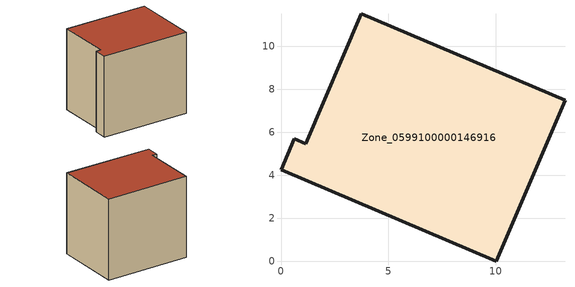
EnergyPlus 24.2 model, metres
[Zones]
Zone_0599100000146916
 floor ground (C_G): 10.01,0 0,4.25 0.61,5.7 1.16,5.46 3.73,11.53 13.21,7.5 z0
 wall outside (C_F): 10.01,0 13.21,7.5 3.73,11.53 1.16,5.46 0.61,5.7 0,4.25 10.01,0 z0:9.85
 roof outside (C_R): 0,4.25 10.01,0 13.21,7.5 3.73,11.53 1.16,5.46 0.61,5.7 z9.85
[BUILDING]
Pand.0599100000146916: North Axis=0; Terrain=City; Loads Convergence Tolerance Value=0.04; Temperature Convergence Tolerance Value=0.4; Solar Distribution=FullExterior; Maximum Number of Warmup Days=25; Minimum Number of Warmup Days=1
[Site:Location]
Rotterdam.The.Hague.AP_ZH_NLD Design_Conditions: Latitude=51.96; Longitude=4.45; Time Zone=1; Elevation=-4.5
[SITE:GROUNDTEMPERATURE:BUILDINGSURFACE]
18, 18, 18, 18, 18, 18, 18, 18, 18, 18, 18, 18
[MATERIAL] Thermal Absorptance=0.9; Solar Absorptance=0.7; Visible Absorptance=0.7
Name | Roughness | Thickness | Conductivity | Density | Specific Heat
G.TI.1946 | MediumSmooth | 0.15 | 1 | 540 | 1210
F.TI.1946 | Rough | 0.3 | 0.857143 | 1920 | 840
R.TI.1946 | MediumRough | 0.2 | 0.1 | 1500 | 1000
[CONSTRUCTION]
C_G: G.TI.1946
C_F: F.TI.1946
C_R: R.TI.1946
[ZONE]
Zone_0599100000146916: Type=1; Multiplier=1; Ceiling Height=Autocalculate; Volume=Autocalculate; Floor Area=autocalculate; Part of Total Floor Area=Yes
[ZONEINFILTRATION:DESIGNFLOWRATE]
Infil_Zone_0599100000146916: Zone or ZoneList or Space or SpaceList=Zone_0599100000146916; Schedule=AlwaysOn; Design Flow Rate Calculation Method=Flow/Area; Flow Rate per Floor Area=0.003; Constant Term Coefficient=1; Temperature Term Coefficient=0; Velocity Term Coefficient=0; Velocity Squared Term Coefficient=0
[HVACTEMPLATE:ZONE:IDEALLOADSAIRSYSTEM]
Zone_0599100000146916: Maximum Heating Supply Air Temperature=50; Minimum Cooling Supply Air Temperature=13; Maximum Heating Supply Air Humidity Ratio=0.0156; Minimum Cooling Supply Air Humidity Ratio=0.0077; Heating Limit=NoLimit; Cooling Limit=NoLimit; Dehumidification Control Type=ConstantSensibleHeatRatio; Cooling Sensible Heat Ratio=0.7; Dehumidification Setpoint=60; Humidification Control Type=None; Humidification Setpoint=30; Outdoor Air Method=None; Outdoor Air Flow Rate per Person=0.00944; Outdoor Air Flow Rate per Zone Floor Area=0; Outdoor Air Flow Rate per Zone=0; Demand Controlled Ventilation Type=None; Outdoor Air Economizer Type=NoEconomizer; Heat Recovery Type=None; Sensible Heat Recovery Effectiveness=0.7; Latent Heat Recovery Effectiveness=0.65
[ZONECONTROL:THERMOSTAT]
ThermostatControl_Zone_0599100000146916: Zone or ZoneList=Zone_0599100000146916; Control Type Schedule=DualSetpointControlType; Control 1=Thermostat_Zone_0599100000146916; Temperature Difference Between Cutout And Setpoint=0
[THERMOSTATSETPOINT:DUALSETPOINT]
Thermostat_Zone_0599100000146916: Heating Setpoint Temperature Schedule=HeatingSetpoint_Zone_0599100000146916; Cooling Setpoint Temperature Schedule=CoolingSetpoint_Zone_0599100000146916
[SCHEDULE:COMPACT]
HeatingSetpoint_Zone_0599100000146916: Through: 12/31, For: AllDays, Until: 24:00, 21
CoolingSetpoint_Zone_0599100000146916: Through: 12/31, For: AllDays, Until: 24:00, 24
DualSetpointControlType: Through: 12/31, For: AllDays, Until: 24:00, 4
AlwaysOn: Through: 12/31, For: AllDays, Until: 24:00, 1
